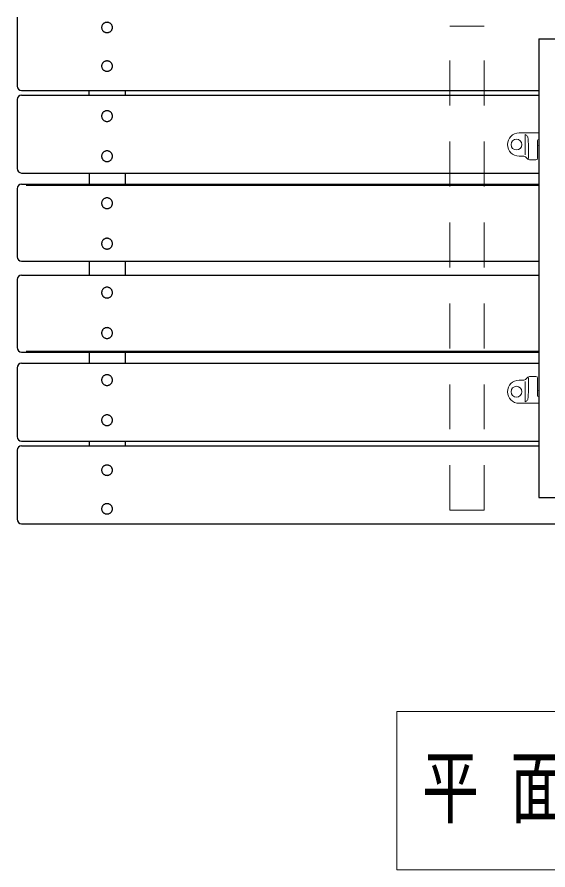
# Model space of a CAD drawing. Units: millimetres on the paper. Extents: x -365 to 12, y -47 to 342.
# Drawn here: x -310.72 to -281.22, y 179.85 to 227.27 of the extents above; entities that cross this region are included whole.
import ezdxf

# ---------------------------------------------------------------- set-up
doc = ezdxf.new("R2010")
doc.units = ezdxf.units.MM
doc.linetypes.add('USER1', pattern=[4.5, 2.5, -2])
doc.layers.add('LY_1', color=7, linetype='Continuous', lineweight=25)
doc.styles.add('ＭＳ ゴシック', font='')
doc.styles.get('ＭＳ ゴシック').set_extended_font_data('MS Gothic')

msp = doc.modelspace()

# ---------------------------------------------------------------- linework, layer by layer
at = {"layer": 'LY_1', "color": 4}
for p, q in [((-310.717, 227.274), (-310.717, 223.434)), ((-310.467, 223.184), (-306.717, 223.184)), ((-310.467, 222.932), (-306.717, 222.932)), ((-304.717, 223.184), (-281.717, 223.184)), ((-304.717, 222.932), (-281.717, 222.932)), ((-310.717, 222.682), (-310.717, 218.853)), ((-310.467, 218.603), (-306.717, 218.603)), ((-306.717, 218.603), (-306.717, 217.979)), ((-304.717, 218.603), (-281.717, 218.603)), ((-304.717, 218.603), (-304.717, 217.979)), ((-310.717, 217.729), (-310.717, 213.946)), ((-310.467, 217.979), (-306.717, 217.979)), ((-304.717, 217.979), (-281.717, 217.979)), ((-310.467, 213.696), (-306.717, 213.696)), ((-306.717, 213.696), (-306.717, 212.931)), ((-304.717, 213.696), (-281.717, 213.696)), ((-304.717, 213.696), (-304.717, 212.931)), ((-310.467, 212.931), (-306.717, 212.931)), ((-304.717, 212.931), (-281.717, 212.931)), ((-310.717, 212.681), (-310.717, 208.899)), ((-310.467, 208.649), (-306.717, 208.649)), ((-304.717, 208.649), (-281.717, 208.649)), ((-310.717, 207.774), (-310.717, 203.946)), ((-310.467, 208.024), (-306.717, 208.024)), ((-304.717, 208.024), (-281.717, 208.024)), ((-310.467, 203.696), (-306.717, 203.696)), ((-310.467, 203.443), (-306.717, 203.443)), ((-306.717, 203.696), (-306.717, 203.443)), ((-304.717, 203.696), (-281.717, 203.696)), ((-304.717, 203.696), (-304.717, 203.443)), ((-304.717, 203.443), (-281.717, 203.443)), ((-310.717, 203.193), (-310.717, 199.353))]:
    msp.add_line(p, q, dxfattribs=at)
at = {"layer": 'LY_1', "color": 4, "linetype": 'USER1', "lineweight": 13}
for p, q in [((-284.767, 226.774), (-286.667, 226.774)), ((-284.767, 199.853), (-286.667, 199.853))]:
    msp.add_line(p, q, dxfattribs=at)
at = {"layer": 'LY_1', "linetype": 'USER1', "lineweight": 13}
for p, q in [((-286.667, 199.853), (-286.667, 226.774)), ((-284.767, 199.853), (-284.767, 226.774))]:
    msp.add_line(p, q, dxfattribs=at)
at = {"layer": 'LY_1', "color": 40}
for p, q in [((-281.717, 226.063), (-279.717, 226.063)), ((-281.717, 226.063), (-281.717, 200.563)), ((-281.717, 200.563), (-279.717, 200.563)), ((-310.467, 199.103), (-220.967, 199.103))]:
    msp.add_line(p, q, dxfattribs=at)
at = {"layer": 'LY_1'}
for p, q in [((-306.717, 223.184), (-304.717, 223.184)), ((-306.717, 222.932), (-306.717, 223.184)), ((-306.717, 222.932), (-304.717, 222.932)), ((-304.717, 223.184), (-304.717, 222.932)), ((-306.717, 218.603), (-304.717, 218.603)), ((-310.217, 217.921), (-306.717, 217.921)), ((-306.717, 217.979), (-304.717, 217.979)), ((-306.717, 217.921), (-304.717, 217.921)), ((-304.717, 217.921), (-281.717, 217.921)), ((-306.717, 213.696), (-304.717, 213.696)), ((-306.717, 212.931), (-304.717, 212.931)), ((-310.217, 208.706), (-306.717, 208.706)), ((-306.717, 208.706), (-304.717, 208.706)), ((-306.717, 208.649), (-304.717, 208.649)), ((-306.717, 208.649), (-306.717, 208.024)), ((-304.717, 208.706), (-281.717, 208.706)), ((-304.717, 208.649), (-304.717, 208.024)), ((-306.717, 208.024), (-304.717, 208.024)), ((-306.717, 203.696), (-304.717, 203.696)), ((-306.717, 203.696), (-306.717, 203.443)), ((-306.717, 203.443), (-304.717, 203.443)), ((-304.717, 203.696), (-304.717, 203.443))]:
    msp.add_line(p, q, dxfattribs=at)
at = {"layer": 'LY_1', "color": 1, "lineweight": 13}
for p, q in [((-281.717, 220.828), (-282.822, 220.828)), ((-282.488, 220.746), (-282.488, 219.609)), ((-281.792, 219.433), (-281.792, 220.411)), ((-281.717, 220.461), (-281.742, 220.461)), ((-281.742, 220.132), (-281.717, 220.132)), ((-282.292, 219.833), (-282.292, 219.415)), ((-282.822, 219.537), (-282.596, 219.537)), ((-282.419, 219.464), (-282.366, 219.41)), ((-281.892, 219.337), (-282.189, 219.337)), ((-281.892, 207.289), (-282.189, 207.289)), ((-282.822, 207.09), (-282.596, 207.09)), ((-282.488, 205.881), (-282.488, 207.018)), ((-282.419, 207.163), (-282.366, 207.216)), ((-282.292, 206.794), (-282.292, 207.211)), ((-281.792, 207.194), (-281.792, 206.216)), ((-281.742, 206.494), (-281.717, 206.494)), ((-281.717, 205.799), (-282.822, 205.799)), ((-281.717, 206.166), (-281.742, 206.166))]:
    msp.add_line(p, q, dxfattribs=at)
at = {"layer": 'LY_1', "lineweight": 13}
for p, q in [((-289.609, 188.655), (-289.609, 179.855)), ((-241.809, 188.655), (-289.609, 188.655)), ((-289.609, 179.855), (-241.809, 179.855))]:
    msp.add_line(p, q, dxfattribs=at)
at = {"layer": 'LY_1', "color": 4}
for points in [[(-305.417, 226.695), (-305.419, 226.72), (-305.422, 226.745), (-305.428, 226.769), (-305.435, 226.793), (-305.445, 226.816), (-305.458, 226.838), (-305.472, 226.859), (-305.488, 226.879), (-305.505, 226.898), (-305.525, 226.914), (-305.545, 226.93), (-305.567, 226.943), (-305.591, 226.955), (-305.615, 226.964), (-305.64, 226.972), (-305.665, 226.977), (-305.691, 226.98), (-305.717, 226.981), (-305.744, 226.98), (-305.769, 226.977), (-305.795, 226.972), (-305.82, 226.964), (-305.844, 226.955), (-305.867, 226.943), (-305.889, 226.93), (-305.91, 226.914), (-305.93, 226.898), (-305.947, 226.879), (-305.963, 226.859), (-305.977, 226.838), (-305.989, 226.816), (-305.999, 226.793), (-306.007, 226.769), (-306.013, 226.745), (-306.016, 226.72), (-306.017, 226.695), (-306.016, 226.67), (-306.013, 226.645), (-306.007, 226.621), (-305.999, 226.597), (-305.989, 226.574), (-305.977, 226.552), (-305.963, 226.531), (-305.947, 226.511), (-305.93, 226.493), (-305.91, 226.476), (-305.889, 226.46), (-305.867, 226.447), (-305.844, 226.436), (-305.82, 226.426), (-305.795, 226.418), (-305.769, 226.413), (-305.744, 226.41), (-305.717, 226.409), (-305.691, 226.41), (-305.665, 226.413), (-305.64, 226.418), (-305.615, 226.426), (-305.591, 226.436), (-305.567, 226.447), (-305.545, 226.46), (-305.525, 226.476), (-305.505, 226.493), (-305.488, 226.511), (-305.472, 226.531), (-305.458, 226.552), (-305.445, 226.574), (-305.435, 226.597), (-305.428, 226.621), (-305.422, 226.645), (-305.419, 226.67)], [(-305.417, 224.547), (-305.419, 224.572), (-305.422, 224.597), (-305.428, 224.621), (-305.435, 224.645), (-305.445, 224.668), (-305.458, 224.69), (-305.472, 224.711), (-305.488, 224.731), (-305.505, 224.75), (-305.525, 224.767), (-305.545, 224.782), (-305.567, 224.795), (-305.591, 224.807), (-305.615, 224.816), (-305.64, 224.824), (-305.665, 224.829), (-305.691, 224.832), (-305.717, 224.834), (-305.744, 224.832), (-305.769, 224.829), (-305.795, 224.824), (-305.82, 224.816), (-305.844, 224.807), (-305.867, 224.795), (-305.889, 224.782), (-305.91, 224.767), (-305.93, 224.75), (-305.947, 224.731), (-305.963, 224.711), (-305.977, 224.69), (-305.989, 224.668), (-305.999, 224.645), (-306.007, 224.621), (-306.013, 224.597), (-306.016, 224.572), (-306.017, 224.547), (-306.016, 224.522), (-306.013, 224.497), (-306.007, 224.473), (-305.999, 224.449), (-305.989, 224.426), (-305.977, 224.404), (-305.963, 224.383), (-305.947, 224.363), (-305.93, 224.345), (-305.91, 224.328), (-305.889, 224.313), (-305.867, 224.299), (-305.844, 224.288), (-305.82, 224.278), (-305.795, 224.271), (-305.769, 224.265), (-305.744, 224.262), (-305.717, 224.261), (-305.691, 224.262), (-305.665, 224.265), (-305.64, 224.271), (-305.615, 224.278), (-305.591, 224.288), (-305.567, 224.299), (-305.545, 224.313), (-305.525, 224.328), (-305.505, 224.345), (-305.488, 224.363), (-305.472, 224.383), (-305.458, 224.404), (-305.445, 224.426), (-305.435, 224.449), (-305.428, 224.473), (-305.422, 224.497), (-305.419, 224.522)], [(-305.417, 221.769), (-305.419, 221.795), (-305.422, 221.821), (-305.428, 221.846), (-305.435, 221.871), (-305.445, 221.895), (-305.458, 221.918), (-305.472, 221.94), (-305.488, 221.96), (-305.505, 221.979), (-305.525, 221.997), (-305.545, 222.013), (-305.567, 222.027), (-305.591, 222.039), (-305.615, 222.049), (-305.64, 222.057), (-305.665, 222.062), (-305.691, 222.066), (-305.717, 222.067), (-305.744, 222.066), (-305.769, 222.062), (-305.795, 222.057), (-305.82, 222.049), (-305.844, 222.039), (-305.867, 222.027), (-305.889, 222.013), (-305.91, 221.997), (-305.93, 221.979), (-305.947, 221.96), (-305.963, 221.94), (-305.977, 221.918), (-305.989, 221.895), (-305.999, 221.871), (-306.007, 221.846), (-306.013, 221.821), (-306.016, 221.795), (-306.017, 221.769), (-306.016, 221.743), (-306.013, 221.717), (-306.007, 221.692), (-305.999, 221.667), (-305.989, 221.643), (-305.977, 221.62), (-305.963, 221.598), (-305.947, 221.578), (-305.93, 221.559), (-305.91, 221.541), (-305.889, 221.525), (-305.867, 221.511), (-305.844, 221.499), (-305.82, 221.489), (-305.795, 221.482), (-305.769, 221.476), (-305.744, 221.473), (-305.717, 221.471), (-305.691, 221.473), (-305.665, 221.476), (-305.64, 221.482), (-305.615, 221.489), (-305.591, 221.499), (-305.567, 221.511), (-305.545, 221.525), (-305.525, 221.541), (-305.505, 221.559), (-305.488, 221.578), (-305.472, 221.598), (-305.458, 221.62), (-305.445, 221.643), (-305.435, 221.667), (-305.428, 221.692), (-305.422, 221.717), (-305.419, 221.743)], [(-305.417, 219.537), (-305.419, 219.563), (-305.422, 219.588), (-305.428, 219.614), (-305.435, 219.639), (-305.445, 219.663), (-305.458, 219.686), (-305.472, 219.707), (-305.488, 219.728), (-305.505, 219.747), (-305.525, 219.765), (-305.545, 219.781), (-305.567, 219.795), (-305.591, 219.807), (-305.615, 219.816), (-305.64, 219.824), (-305.665, 219.83), (-305.691, 219.833), (-305.717, 219.834), (-305.744, 219.833), (-305.769, 219.83), (-305.795, 219.824), (-305.82, 219.816), (-305.844, 219.807), (-305.867, 219.795), (-305.889, 219.781), (-305.91, 219.765), (-305.93, 219.747), (-305.947, 219.728), (-305.963, 219.707), (-305.977, 219.686), (-305.989, 219.663), (-305.999, 219.639), (-306.007, 219.614), (-306.013, 219.588), (-306.016, 219.563), (-306.017, 219.537), (-306.016, 219.511), (-306.013, 219.485), (-306.007, 219.46), (-305.999, 219.435), (-305.989, 219.411), (-305.977, 219.388), (-305.963, 219.366), (-305.947, 219.345), (-305.93, 219.326), (-305.91, 219.309), (-305.889, 219.293), (-305.867, 219.279), (-305.844, 219.267), (-305.82, 219.257), (-305.795, 219.249), (-305.769, 219.244), (-305.744, 219.24), (-305.717, 219.239), (-305.691, 219.24), (-305.665, 219.244), (-305.64, 219.249), (-305.615, 219.257), (-305.591, 219.267), (-305.567, 219.279), (-305.545, 219.293), (-305.525, 219.309), (-305.505, 219.326), (-305.488, 219.345), (-305.472, 219.366), (-305.458, 219.388), (-305.445, 219.411), (-305.435, 219.435), (-305.428, 219.46), (-305.422, 219.485), (-305.419, 219.511)], [(-305.417, 216.922), (-305.419, 216.948), (-305.422, 216.974), (-305.428, 217), (-305.435, 217.025), (-305.445, 217.049), (-305.458, 217.072), (-305.472, 217.094), (-305.488, 217.115), (-305.505, 217.134), (-305.525, 217.152), (-305.545, 217.168), (-305.567, 217.182), (-305.591, 217.194), (-305.615, 217.204), (-305.64, 217.212), (-305.665, 217.217), (-305.691, 217.221), (-305.717, 217.222), (-305.744, 217.221), (-305.769, 217.217), (-305.795, 217.212), (-305.82, 217.204), (-305.844, 217.194), (-305.867, 217.182), (-305.889, 217.168), (-305.91, 217.152), (-305.93, 217.134), (-305.947, 217.115), (-305.963, 217.094), (-305.977, 217.072), (-305.989, 217.049), (-305.999, 217.025), (-306.007, 217), (-306.013, 216.974), (-306.016, 216.948), (-306.017, 216.922), (-306.016, 216.896), (-306.013, 216.87), (-306.007, 216.845), (-305.999, 216.82), (-305.989, 216.796), (-305.977, 216.772), (-305.963, 216.75), (-305.947, 216.73), (-305.93, 216.71), (-305.91, 216.693), (-305.889, 216.677), (-305.867, 216.663), (-305.844, 216.651), (-305.82, 216.641), (-305.795, 216.633), (-305.769, 216.627), (-305.744, 216.624), (-305.717, 216.623), (-305.691, 216.624), (-305.665, 216.627), (-305.64, 216.633), (-305.615, 216.641), (-305.591, 216.651), (-305.567, 216.663), (-305.545, 216.677), (-305.525, 216.693), (-305.505, 216.71), (-305.488, 216.73), (-305.472, 216.75), (-305.458, 216.772), (-305.445, 216.796), (-305.435, 216.82), (-305.428, 216.845), (-305.422, 216.87), (-305.419, 216.896)], [(-305.417, 214.674), (-305.419, 214.7), (-305.422, 214.726), (-305.428, 214.752), (-305.435, 214.777), (-305.445, 214.801), (-305.458, 214.824), (-305.472, 214.846), (-305.488, 214.867), (-305.505, 214.886), (-305.525, 214.904), (-305.545, 214.92), (-305.567, 214.934), (-305.591, 214.946), (-305.615, 214.956), (-305.64, 214.964), (-305.665, 214.97), (-305.691, 214.973), (-305.717, 214.974), (-305.744, 214.973), (-305.769, 214.97), (-305.795, 214.964), (-305.82, 214.956), (-305.844, 214.946), (-305.867, 214.934), (-305.889, 214.92), (-305.91, 214.904), (-305.93, 214.886), (-305.947, 214.867), (-305.963, 214.846), (-305.977, 214.824), (-305.989, 214.801), (-305.999, 214.777), (-306.007, 214.752), (-306.013, 214.726), (-306.016, 214.7), (-306.017, 214.674), (-306.016, 214.648), (-306.013, 214.622), (-306.007, 214.597), (-305.999, 214.572), (-305.989, 214.548), (-305.977, 214.524), (-305.963, 214.502), (-305.947, 214.482), (-305.93, 214.462), (-305.91, 214.445), (-305.889, 214.429), (-305.867, 214.415), (-305.844, 214.403), (-305.82, 214.393), (-305.795, 214.385), (-305.769, 214.379), (-305.744, 214.376), (-305.717, 214.375), (-305.691, 214.376), (-305.665, 214.379), (-305.64, 214.385), (-305.615, 214.393), (-305.591, 214.403), (-305.567, 214.415), (-305.545, 214.429), (-305.525, 214.445), (-305.505, 214.462), (-305.488, 214.482), (-305.472, 214.502), (-305.458, 214.524), (-305.445, 214.548), (-305.435, 214.572), (-305.428, 214.597), (-305.422, 214.622), (-305.419, 214.648)], [(-305.417, 211.953), (-305.419, 211.979), (-305.422, 212.005), (-305.428, 212.031), (-305.435, 212.056), (-305.445, 212.08), (-305.458, 212.103), (-305.472, 212.125), (-305.488, 212.146), (-305.505, 212.165), (-305.525, 212.183), (-305.545, 212.199), (-305.567, 212.213), (-305.591, 212.225), (-305.615, 212.235), (-305.64, 212.243), (-305.665, 212.248), (-305.691, 212.252), (-305.717, 212.253), (-305.744, 212.252), (-305.769, 212.248), (-305.795, 212.243), (-305.82, 212.235), (-305.844, 212.225), (-305.867, 212.213), (-305.889, 212.199), (-305.91, 212.183), (-305.93, 212.165), (-305.947, 212.146), (-305.963, 212.125), (-305.977, 212.103), (-305.989, 212.08), (-305.999, 212.056), (-306.007, 212.031), (-306.013, 212.005), (-306.016, 211.979), (-306.017, 211.953), (-306.016, 211.927), (-306.013, 211.901), (-306.007, 211.876), (-305.999, 211.851), (-305.989, 211.826), (-305.977, 211.803), (-305.963, 211.781), (-305.947, 211.76), (-305.93, 211.741), (-305.91, 211.724), (-305.889, 211.708), (-305.867, 211.694), (-305.844, 211.682), (-305.82, 211.672), (-305.795, 211.664), (-305.769, 211.658), (-305.744, 211.655), (-305.717, 211.653), (-305.691, 211.655), (-305.665, 211.658), (-305.64, 211.664), (-305.615, 211.672), (-305.591, 211.682), (-305.567, 211.694), (-305.545, 211.708), (-305.525, 211.724), (-305.505, 211.741), (-305.488, 211.76), (-305.472, 211.781), (-305.458, 211.803), (-305.445, 211.826), (-305.435, 211.851), (-305.428, 211.876), (-305.422, 211.901), (-305.419, 211.927)], [(-305.417, 209.705), (-305.419, 209.731), (-305.422, 209.757), (-305.428, 209.783), (-305.435, 209.808), (-305.445, 209.832), (-305.458, 209.855), (-305.472, 209.877), (-305.488, 209.898), (-305.505, 209.917), (-305.525, 209.935), (-305.545, 209.951), (-305.567, 209.965), (-305.591, 209.977), (-305.615, 209.987), (-305.64, 209.995), (-305.665, 210), (-305.691, 210.004), (-305.717, 210.005), (-305.744, 210.004), (-305.769, 210), (-305.795, 209.995), (-305.82, 209.987), (-305.844, 209.977), (-305.867, 209.965), (-305.889, 209.951), (-305.91, 209.935), (-305.93, 209.917), (-305.947, 209.898), (-305.963, 209.877), (-305.977, 209.855), (-305.989, 209.832), (-305.999, 209.808), (-306.007, 209.783), (-306.013, 209.757), (-306.016, 209.731), (-306.017, 209.705), (-306.016, 209.679), (-306.013, 209.653), (-306.007, 209.628), (-305.999, 209.603), (-305.989, 209.579), (-305.977, 209.555), (-305.963, 209.533), (-305.947, 209.513), (-305.93, 209.493), (-305.91, 209.476), (-305.889, 209.46), (-305.867, 209.446), (-305.844, 209.434), (-305.82, 209.424), (-305.795, 209.416), (-305.769, 209.41), (-305.744, 209.407), (-305.717, 209.405), (-305.691, 209.407), (-305.665, 209.41), (-305.64, 209.416), (-305.615, 209.424), (-305.591, 209.434), (-305.567, 209.446), (-305.545, 209.46), (-305.525, 209.476), (-305.505, 209.493), (-305.488, 209.513), (-305.472, 209.533), (-305.458, 209.555), (-305.445, 209.579), (-305.435, 209.603), (-305.428, 209.628), (-305.422, 209.653), (-305.419, 209.679)], [(-305.417, 207.091), (-305.419, 207.117), (-305.422, 207.142), (-305.428, 207.168), (-305.435, 207.193), (-305.445, 207.217), (-305.458, 207.24), (-305.472, 207.261), (-305.488, 207.282), (-305.505, 207.301), (-305.525, 207.319), (-305.545, 207.335), (-305.567, 207.348), (-305.591, 207.36), (-305.615, 207.37), (-305.64, 207.378), (-305.665, 207.384), (-305.691, 207.387), (-305.717, 207.388), (-305.744, 207.387), (-305.769, 207.384), (-305.795, 207.378), (-305.82, 207.37), (-305.844, 207.36), (-305.867, 207.348), (-305.889, 207.335), (-305.91, 207.319), (-305.93, 207.301), (-305.947, 207.282), (-305.963, 207.261), (-305.977, 207.24), (-305.989, 207.217), (-305.999, 207.193), (-306.007, 207.168), (-306.013, 207.142), (-306.016, 207.117), (-306.017, 207.091), (-306.016, 207.065), (-306.013, 207.039), (-306.007, 207.014), (-305.999, 206.989), (-305.989, 206.965), (-305.977, 206.942), (-305.963, 206.92), (-305.947, 206.899), (-305.93, 206.88), (-305.91, 206.863), (-305.889, 206.847), (-305.867, 206.833), (-305.844, 206.821), (-305.82, 206.811), (-305.795, 206.803), (-305.769, 206.798), (-305.744, 206.794), (-305.717, 206.793), (-305.691, 206.794), (-305.665, 206.798), (-305.64, 206.803), (-305.615, 206.811), (-305.591, 206.821), (-305.567, 206.833), (-305.545, 206.847), (-305.525, 206.863), (-305.505, 206.88), (-305.488, 206.899), (-305.472, 206.92), (-305.458, 206.942), (-305.445, 206.965), (-305.435, 206.989), (-305.428, 207.014), (-305.422, 207.039), (-305.419, 207.065)], [(-305.417, 204.859), (-305.419, 204.884), (-305.422, 204.91), (-305.428, 204.936), (-305.435, 204.96), (-305.445, 204.984), (-305.458, 205.007), (-305.472, 205.029), (-305.488, 205.05), (-305.505, 205.069), (-305.525, 205.087), (-305.545, 205.102), (-305.567, 205.116), (-305.591, 205.128), (-305.615, 205.138), (-305.64, 205.146), (-305.665, 205.152), (-305.691, 205.155), (-305.717, 205.156), (-305.744, 205.155), (-305.769, 205.152), (-305.795, 205.146), (-305.82, 205.138), (-305.844, 205.128), (-305.867, 205.116), (-305.889, 205.102), (-305.91, 205.087), (-305.93, 205.069), (-305.947, 205.05), (-305.963, 205.029), (-305.977, 205.007), (-305.989, 204.984), (-305.999, 204.96), (-306.007, 204.936), (-306.013, 204.91), (-306.016, 204.884), (-306.017, 204.859), (-306.016, 204.833), (-306.013, 204.807), (-306.007, 204.781), (-305.999, 204.757), (-305.989, 204.733), (-305.977, 204.71), (-305.963, 204.688), (-305.947, 204.667), (-305.93, 204.648), (-305.91, 204.631), (-305.889, 204.615), (-305.867, 204.601), (-305.844, 204.589), (-305.82, 204.579), (-305.795, 204.571), (-305.769, 204.565), (-305.744, 204.562), (-305.717, 204.561), (-305.691, 204.562), (-305.665, 204.565), (-305.64, 204.571), (-305.615, 204.579), (-305.591, 204.589), (-305.567, 204.601), (-305.545, 204.615), (-305.525, 204.631), (-305.505, 204.648), (-305.488, 204.667), (-305.472, 204.688), (-305.458, 204.71), (-305.445, 204.733), (-305.435, 204.757), (-305.428, 204.781), (-305.422, 204.807), (-305.419, 204.833)], [(-305.417, 202.08), (-305.419, 202.105), (-305.422, 202.13), (-305.428, 202.154), (-305.435, 202.178), (-305.445, 202.201), (-305.458, 202.223), (-305.472, 202.245), (-305.488, 202.264), (-305.505, 202.283), (-305.525, 202.3), (-305.545, 202.315), (-305.567, 202.328), (-305.591, 202.34), (-305.615, 202.349), (-305.64, 202.357), (-305.665, 202.362), (-305.691, 202.366), (-305.717, 202.367), (-305.744, 202.366), (-305.769, 202.362), (-305.795, 202.357), (-305.82, 202.349), (-305.844, 202.34), (-305.867, 202.328), (-305.889, 202.315), (-305.91, 202.3), (-305.93, 202.283), (-305.947, 202.264), (-305.963, 202.245), (-305.977, 202.223), (-305.989, 202.201), (-305.999, 202.178), (-306.007, 202.154), (-306.013, 202.13), (-306.016, 202.105), (-306.017, 202.08), (-306.016, 202.055), (-306.013, 202.031), (-306.007, 202.006), (-305.999, 201.982), (-305.989, 201.959), (-305.977, 201.937), (-305.963, 201.916), (-305.947, 201.896), (-305.93, 201.878), (-305.91, 201.861), (-305.889, 201.846), (-305.867, 201.832), (-305.844, 201.821), (-305.82, 201.811), (-305.795, 201.804), (-305.769, 201.798), (-305.744, 201.795), (-305.717, 201.794), (-305.691, 201.795), (-305.665, 201.798), (-305.64, 201.804), (-305.615, 201.811), (-305.591, 201.821), (-305.567, 201.832), (-305.545, 201.846), (-305.525, 201.861), (-305.505, 201.878), (-305.488, 201.896), (-305.472, 201.916), (-305.458, 201.937), (-305.445, 201.959), (-305.435, 201.982), (-305.428, 202.006), (-305.422, 202.031), (-305.419, 202.055)], [(-305.417, 199.932), (-305.419, 199.957), (-305.422, 199.982), (-305.428, 200.006), (-305.435, 200.03), (-305.445, 200.053), (-305.458, 200.076), (-305.472, 200.097), (-305.488, 200.116), (-305.505, 200.135), (-305.525, 200.152), (-305.545, 200.167), (-305.567, 200.18), (-305.591, 200.192), (-305.615, 200.201), (-305.64, 200.209), (-305.665, 200.214), (-305.691, 200.218), (-305.717, 200.219), (-305.744, 200.218), (-305.769, 200.214), (-305.795, 200.209), (-305.82, 200.201), (-305.844, 200.192), (-305.867, 200.18), (-305.889, 200.167), (-305.91, 200.152), (-305.93, 200.135), (-305.947, 200.116), (-305.963, 200.097), (-305.977, 200.076), (-305.989, 200.053), (-305.999, 200.03), (-306.007, 200.006), (-306.013, 199.982), (-306.016, 199.957), (-306.017, 199.932), (-306.016, 199.907), (-306.013, 199.883), (-306.007, 199.858), (-305.999, 199.834), (-305.989, 199.811), (-305.977, 199.789), (-305.963, 199.768), (-305.947, 199.748), (-305.93, 199.73), (-305.91, 199.713), (-305.889, 199.698), (-305.867, 199.684), (-305.844, 199.673), (-305.82, 199.663), (-305.795, 199.656), (-305.769, 199.65), (-305.744, 199.647), (-305.717, 199.646), (-305.691, 199.647), (-305.665, 199.65), (-305.64, 199.656), (-305.615, 199.663), (-305.591, 199.673), (-305.567, 199.684), (-305.545, 199.698), (-305.525, 199.713), (-305.505, 199.73), (-305.488, 199.748), (-305.472, 199.768), (-305.458, 199.789), (-305.445, 199.811), (-305.435, 199.834), (-305.428, 199.858), (-305.422, 199.883), (-305.419, 199.907)]]:
    msp.add_lwpolyline(points, close=True, dxfattribs=at)
at = {"layer": 'LY_1', "color": 1, "lineweight": 13}
for points in [[(-282.488, 220.746), (-282.451, 220.728), (-282.416, 220.704), (-282.386, 220.678), (-282.361, 220.645), (-282.343, 220.608), (-282.331, 220.566), (-282.323, 220.518), (-282.318, 220.462), (-282.313, 220.393), (-282.309, 220.317), (-282.305, 220.237), (-282.302, 220.155), (-282.299, 220.075), (-282.297, 219.999), (-282.296, 219.931), (-282.294, 219.872), (-282.294, 219.827), (-282.293, 219.797), (-282.293, 219.787), (-282.292, 219.797), (-282.292, 219.833)], [(-282.488, 205.881), (-282.451, 205.899), (-282.416, 205.922), (-282.386, 205.949), (-282.361, 205.982), (-282.343, 206.019), (-282.331, 206.061), (-282.323, 206.109), (-282.318, 206.165), (-282.313, 206.234), (-282.309, 206.31), (-282.305, 206.39), (-282.302, 206.472), (-282.299, 206.552), (-282.297, 206.627), (-282.296, 206.696), (-282.294, 206.754), (-282.294, 206.8), (-282.293, 206.829), (-282.293, 206.84), (-282.292, 206.829), (-282.292, 206.794)]]:
    msp.add_lwpolyline(points, dxfattribs=at)
for centre in [(-282.967, 220.183), (-282.967, 206.444)]:
    msp.add_circle(centre, 0.3, dxfattribs=at)
at = {"layer": 'LY_1', "color": 4}
for centre, start, end in [((-310.467, 223.434), 180, 270), ((-310.467, 222.682), 90, 180), ((-310.467, 218.853), 180, 270), ((-310.467, 217.729), 90, 180), ((-310.467, 213.946), 180, 270), ((-310.467, 212.681), 90, 180), ((-310.467, 208.899), 180, 270), ((-310.467, 207.774), 90, 180), ((-310.467, 203.946), 180, 270), ((-310.467, 203.193), 90, 180), ((-310.467, 199.353), 180, 270)]:
    msp.add_arc(centre, 0.25, start, end, dxfattribs=at)
at = {"layer": 'LY_1', "color": 1, "lineweight": 13}
for centre, radius, start, end in [((-282.822, 220.183), 0.645, 90, 270), ((-281.742, 220.411), 0.05, 90, 180), ((-281.742, 220.082), 0.05, 90, 180), ((-282.596, 219.287), 0.25, 45, 90), ((-282.189, 219.587), 0.25, 225, 270), ((-281.892, 219.433), 0.1, 270, 0), ((-282.189, 207.039), 0.25, 90, 135), ((-281.892, 207.194), 0.1, 0, 90), ((-282.822, 206.444), 0.645, 90, 270), ((-282.596, 207.34), 0.25, 270, 315), ((-281.742, 206.544), 0.05, 180, 270), ((-281.742, 206.216), 0.05, 180, 270)]:
    msp.add_arc(centre, radius, start, end, dxfattribs=at)

# ---------------------------------------------------------------- texts
at = {"layer": 'LY_1', "insert": (-288.209, 184.255), "char_height": 3.299, "attachment_point": 4, "style": 'ＭＳ ゴシック'}
msp.add_mtext('\\T1.56;\\W0.7;平面図\u3000Ｓ＝１／20', dxfattribs=at)

doc.saveas('drawing.dxf')
